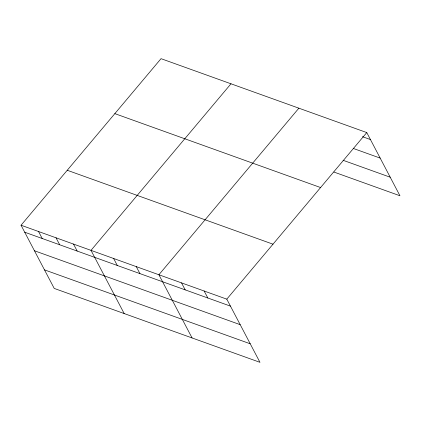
<?xml version="1.0" encoding="UTF-8"?>
<svg xmlns="http://www.w3.org/2000/svg" width="421" height="421" viewBox="0 0 421 421"><rect width="100%" height="100%" fill="white"/><g stroke="black" fill="none" stroke-linecap="round" stroke-linejoin="round"><path stroke-width="0.63" d="M21.05 225.235L226.793 299.147L259.967 362.334L54.225 288.422L21.05 225.235L161.032 58.666L366.775 132.578L399.95 195.765L333.89 172.036M230.987 83.795L91.004 250.363L124.179 313.556M298.878 108.186L158.896 274.755L192.071 337.947M226.793 299.147L366.775 132.578M362.486 136.699L370.438 139.556M353.266 148.434L380.179 158.107M343.115 160.296L390.209 177.215M114.838 113.633L320.581 187.545M67.244 170.268L272.987 244.18M24.713 232.213L230.455 306.125M34.454 250.763L240.196 324.675M44.489 269.872L250.227 343.789M204.159 291.016L207.827 297.994M181.53 282.886L185.193 289.864M136.267 266.625L139.93 273.603M113.633 258.494L117.296 265.472M73.512 244.08L77.18 251.058M56.025 237.797L59.693 244.78M38.537 231.518L42.2 238.496"/></g></svg>
